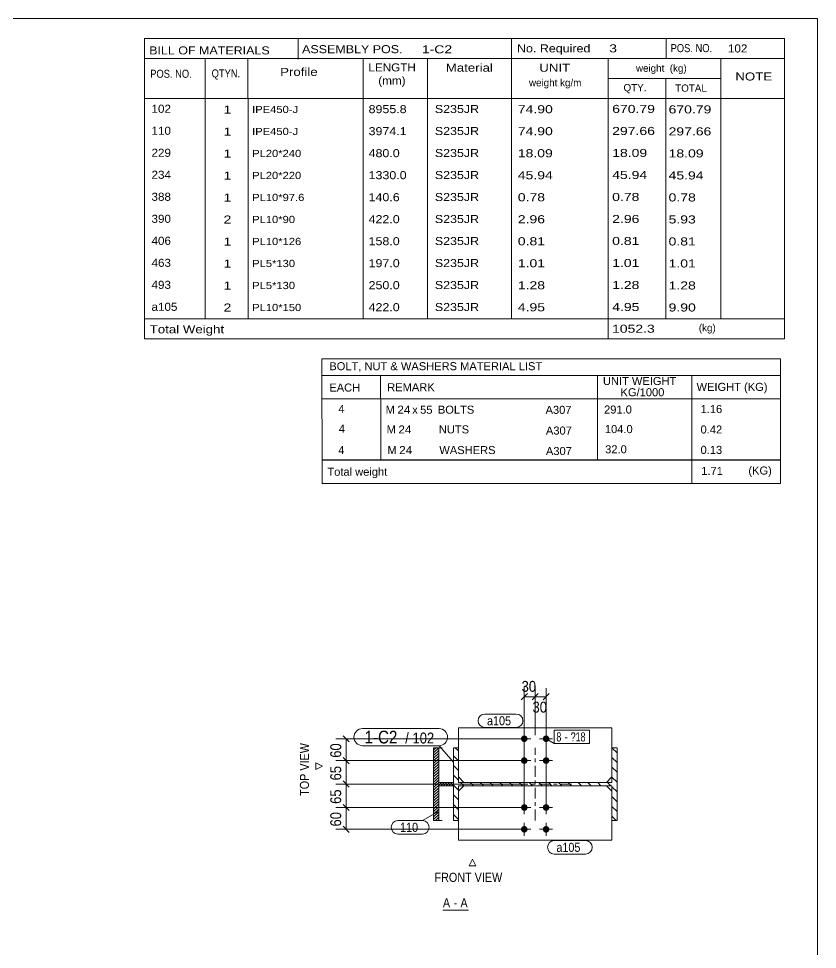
# Model space of a CAD drawing. Header units: millimetres. Extents: x 2 to 579, y 1 to 825.
# Drawn here: x 359.3 to 579, y 569.1 to 825 of the extents above; entities that cross this region are included whole.
import ezdxf

# ---------------------------------------------------------------- set-up
doc = ezdxf.new("R2010")
doc.units = ezdxf.units.MM
for name, pattern in [('XKITLINE00', [0]), ('XKITLINE01', [4, 1, -1, 1, -1]), ('XKITLINE03', [6, 3, -1, 1, -1])]:
    doc.linetypes.add(name, pattern=pattern)
for name, color, linetype, lineweight in [('Bolt', 3, 'Continuous', 0), ('BoltMark', 7, 'Continuous', 0), ('Dimensions', 7, 'Continuous', 0), ('DrawingSheet', 5, 'Continuous', 0), ('OtherObjectType', 7, 'Continuous', 0), ('Part', 2, 'Continuous', 0), ('PartMark', 7, 'Continuous', 0)]:
    doc.layers.add(name, color=color, linetype=linetype, lineweight=lineweight)
doc.styles.add('ARIAL', font='ARIAL.TTF')
doc.styles.add('ARIAL_NARROW', font='ARIALN.TTF')

# ---------------------------------------------------------------- blocks, each defined once
blk = doc.blocks.new('*A1')
at = {"layer": 'Part', "color": 7, "linetype": 'XKITLINE00', "lineweight": 0}
for p, q in [((480.3, 623.66), (479.39, 624.56)), ((523.9, 623.16), (522.5, 624.56)), ((480.3, 620.96), (478.9, 622.36)), ((523.9, 620.47), (522.5, 621.87)), ((480.3, 618.27), (478.9, 619.67)), ((480.3, 615.58), (478.9, 616.98)), ((523.9, 617.78), (522.5, 619.18)), ((480.3, 612.88), (478.9, 614.28)), ((481.76, 614.11), (480.86, 615.01)), ((484.45, 614.11), (483.55, 615.01)), ((487.15, 614.11), (486.25, 615.01)), ((489.84, 614.11), (488.94, 615.01)), ((492.54, 614.11), (491.64, 615.01)), ((495.23, 614.11), (494.33, 615.01)), ((497.92, 614.11), (497.02, 615.01)), ((500.62, 614.11), (499.72, 615.01)), ((503.31, 614.11), (502.41, 615.01)), ((506.01, 614.11), (505.11, 615.01)), ((508.7, 614.11), (507.8, 615.01)), ((511.39, 614.11), (510.49, 615.01)), ((514.09, 614.11), (513.19, 615.01)), ((516.78, 614.11), (515.88, 615.01)), ((519.48, 614.11), (518.58, 615.01)), ((522.17, 614.11), (521.27, 615.01)), ((523.9, 615.08), (522.5, 616.48)), ((523.9, 612.39), (522.5, 613.79)), ((480.3, 610.19), (478.9, 611.59)), ((523.9, 609.69), (522.5, 611.09)), ((480.3, 607.49), (478.9, 608.89)), ((523.9, 607), (522.5, 608.4)), ((480.3, 604.8), (478.9, 606.2)), ((523.64, 604.56), (522.5, 605.7))]:
    blk.add_line(p, q, dxfattribs=at)
blk = doc.blocks.new('*A2')
at = {"layer": 'Part', "color": 7, "linetype": 'XKITLINE00', "lineweight": 0}
for p, q in [((474.16, 624.56), (473.46, 623.86)), ((474.87, 624.54), (473.46, 623.13)), ((474.87, 623.8), (473.46, 622.4)), ((474.87, 623.07), (473.46, 621.67)), ((474.87, 622.34), (473.46, 620.93)), ((474.87, 621.61), (473.46, 620.2)), ((474.87, 620.87), (473.46, 619.47)), ((474.87, 620.14), (473.46, 618.74)), ((474.87, 619.41), (473.46, 618)), ((474.87, 618.68), (473.46, 617.27)), ((474.87, 617.94), (473.46, 616.54)), ((474.87, 617.21), (473.77, 616.11)), ((473.77, 616.11), (473.46, 615.8)), ((474.13, 615.75), (473.46, 615.07)), ((474.5, 615.38), (473.46, 614.34)), ((474.87, 615.01), (473.46, 613.61)), ((475.23, 614.65), (473.46, 612.87)), ((474.87, 616.48), (474.13, 615.75)), ((474.87, 615.75), (474.5, 615.38)), ((474.87, 615.01), (474.87, 615.01)), ((475.6, 615.01), (475.23, 614.65)), ((475.6, 614.28), (475.43, 614.11)), ((476.33, 615.01), (475.6, 614.28)), ((477.06, 615.01), (476.16, 614.11)), ((477.8, 615.01), (476.9, 614.11)), ((478.53, 615.01), (477.63, 614.11)), ((478.9, 614.65), (478.36, 614.11)), ((474.87, 613.55), (473.46, 612.14)), ((474.87, 612.82), (473.46, 611.41)), ((474.87, 612.08), (473.46, 610.68)), ((474.87, 611.35), (473.46, 609.94)), ((474.87, 610.62), (473.46, 609.21)), ((474.87, 609.88), (473.46, 608.48)), ((474.87, 609.15), (473.46, 607.75)), ((474.87, 608.42), (473.46, 607.01)), ((474.87, 607.69), (473.46, 606.28)), ((474.87, 606.95), (473.46, 605.55)), ((474.87, 606.22), (473.46, 604.82)), ((474.87, 605.49), (473.94, 604.56)), ((474.87, 604.76), (474.67, 604.56))]:
    blk.add_line(p, q, dxfattribs=at)
blk = doc.blocks.new('*A41')
at = {"layer": 'Bolt'}
for points in [[(497.5, 608.16), (497.5, 608.2), (497.51, 608.25), (497.51, 608.29), (497.52, 608.33), (497.54, 608.37), (497.55, 608.42), (497.57, 608.46), (497.58, 608.5), (497.6, 608.54), (497.63, 608.58), (497.65, 608.61), (497.67, 608.65), (497.7, 608.68), (497.73, 608.72), (497.76, 608.75), (497.79, 608.78), (497.83, 608.81), (497.86, 608.84), (497.9, 608.86), (497.93, 608.89), (497.97, 608.91), (498.01, 608.93), (498.05, 608.94), (498.09, 608.96), (498.14, 608.97), (498.18, 608.99), (498.22, 609), (498.27, 609), (498.31, 609.01), (498.35, 609.01), (498.4, 609.01), (498.44, 609.01), (498.49, 609.01), (498.53, 609), (498.57, 609), (498.62, 608.99), (498.66, 608.97), (498.7, 608.96), (498.74, 608.94), (498.78, 608.93), (498.82, 608.91), (498.86, 608.89), (498.9, 608.86), (498.93, 608.84), (498.97, 608.81), (499, 608.78), (499.03, 608.75), (499.06, 608.72), (499.09, 608.68), (499.12, 608.65), (499.15, 608.61), (499.17, 608.58), (499.19, 608.54), (499.21, 608.5), (499.23, 608.46), (499.24, 608.42), (499.26, 608.37), (499.27, 608.33), (499.28, 608.29), (499.29, 608.25), (499.29, 608.2), (499.3, 608.16), (499.3, 608.11), (499.3, 608.07), (499.29, 608.03), (499.29, 607.98), (499.28, 607.94), (499.27, 607.89), (499.26, 607.85), (499.24, 607.81), (499.23, 607.77), (499.21, 607.73), (499.19, 607.69), (499.17, 607.65), (499.15, 607.61), (499.12, 607.58), (499.09, 607.54), (499.06, 607.51), (499.03, 607.48), (499, 607.45), (498.97, 607.42), (498.93, 607.39), (498.9, 607.36), (498.86, 607.34), (498.82, 607.32), (498.78, 607.3), (498.74, 607.28), (498.7, 607.27), (498.66, 607.25), (498.62, 607.24), (498.57, 607.23), (498.53, 607.22), (498.49, 607.22), (498.44, 607.21), (498.4, 607.21), (498.35, 607.21), (498.31, 607.22), (498.27, 607.22), (498.22, 607.23), (498.18, 607.24), (498.14, 607.25), (498.09, 607.27), (498.05, 607.28), (498.01, 607.3), (497.97, 607.32), (497.93, 607.34), (497.9, 607.36), (497.86, 607.39), (497.83, 607.42), (497.79, 607.45), (497.76, 607.48), (497.73, 607.51), (497.7, 607.54), (497.67, 607.58), (497.65, 607.61), (497.63, 607.65), (497.6, 607.69), (497.58, 607.73), (497.57, 607.77), (497.55, 607.81), (497.54, 607.85), (497.52, 607.89), (497.51, 607.94), (497.51, 607.98), (497.5, 608.03), (497.5, 608.07), (497.5, 608.11)], [(503.5, 608.16), (503.5, 608.2), (503.51, 608.25), (503.51, 608.29), (503.52, 608.33), (503.54, 608.37), (503.55, 608.42), (503.57, 608.46), (503.58, 608.5), (503.6, 608.54), (503.63, 608.58), (503.65, 608.61), (503.67, 608.65), (503.7, 608.68), (503.73, 608.72), (503.76, 608.75), (503.79, 608.78), (503.83, 608.81), (503.86, 608.84), (503.9, 608.86), (503.93, 608.89), (503.97, 608.91), (504.01, 608.93), (504.05, 608.94), (504.09, 608.96), (504.14, 608.97), (504.18, 608.99), (504.22, 609), (504.27, 609), (504.31, 609.01), (504.35, 609.01), (504.4, 609.01), (504.44, 609.01), (504.49, 609.01), (504.53, 609), (504.57, 609), (504.62, 608.99), (504.66, 608.97), (504.7, 608.96), (504.74, 608.94), (504.78, 608.93), (504.82, 608.91), (504.86, 608.89), (504.9, 608.86), (504.93, 608.84), (504.97, 608.81), (505, 608.78), (505.03, 608.75), (505.06, 608.72), (505.09, 608.68), (505.12, 608.65), (505.15, 608.61), (505.17, 608.58), (505.19, 608.54), (505.21, 608.5), (505.23, 608.46), (505.24, 608.42), (505.26, 608.37), (505.27, 608.33), (505.28, 608.29), (505.29, 608.25), (505.29, 608.2), (505.3, 608.16), (505.3, 608.11), (505.3, 608.07), (505.29, 608.03), (505.29, 607.98), (505.28, 607.94), (505.27, 607.89), (505.26, 607.85), (505.24, 607.81), (505.23, 607.77), (505.21, 607.73), (505.19, 607.69), (505.17, 607.65), (505.15, 607.61), (505.12, 607.58), (505.09, 607.54), (505.06, 607.51), (505.03, 607.48), (505, 607.45), (504.97, 607.42), (504.93, 607.39), (504.9, 607.36), (504.86, 607.34), (504.82, 607.32), (504.78, 607.3), (504.74, 607.28), (504.7, 607.27), (504.66, 607.25), (504.62, 607.24), (504.57, 607.23), (504.53, 607.22), (504.49, 607.22), (504.44, 607.21), (504.4, 607.21), (504.35, 607.21), (504.31, 607.22), (504.27, 607.22), (504.22, 607.23), (504.18, 607.24), (504.14, 607.25), (504.09, 607.27), (504.05, 607.28), (504.01, 607.3), (503.97, 607.32), (503.93, 607.34), (503.9, 607.36), (503.86, 607.39), (503.83, 607.42), (503.79, 607.45), (503.76, 607.48), (503.73, 607.51), (503.7, 607.54), (503.67, 607.58), (503.65, 607.61), (503.63, 607.65), (503.6, 607.69), (503.58, 607.73), (503.57, 607.77), (503.55, 607.81), (503.54, 607.85), (503.52, 607.89), (503.51, 607.94), (503.51, 607.98), (503.5, 608.03), (503.5, 608.07), (503.5, 608.11)], [(497.5, 602.16), (497.5, 602.2), (497.51, 602.25), (497.51, 602.29), (497.52, 602.33), (497.54, 602.37), (497.55, 602.42), (497.57, 602.46), (497.58, 602.5), (497.6, 602.54), (497.63, 602.58), (497.65, 602.61), (497.67, 602.65), (497.7, 602.68), (497.73, 602.72), (497.76, 602.75), (497.79, 602.78), (497.83, 602.81), (497.86, 602.84), (497.9, 602.86), (497.93, 602.89), (497.97, 602.91), (498.01, 602.93), (498.05, 602.94), (498.09, 602.96), (498.14, 602.97), (498.18, 602.99), (498.22, 603), (498.27, 603), (498.31, 603.01), (498.35, 603.01), (498.4, 603.01), (498.44, 603.01), (498.49, 603.01), (498.53, 603), (498.57, 603), (498.62, 602.99), (498.66, 602.97), (498.7, 602.96), (498.74, 602.94), (498.78, 602.93), (498.82, 602.91), (498.86, 602.89), (498.9, 602.86), (498.93, 602.84), (498.97, 602.81), (499, 602.78), (499.03, 602.75), (499.06, 602.72), (499.09, 602.68), (499.12, 602.65), (499.15, 602.61), (499.17, 602.58), (499.19, 602.54), (499.21, 602.5), (499.23, 602.46), (499.24, 602.42), (499.26, 602.37), (499.27, 602.33), (499.28, 602.29), (499.29, 602.25), (499.29, 602.2), (499.3, 602.16), (499.3, 602.11), (499.3, 602.07), (499.29, 602.03), (499.29, 601.98), (499.28, 601.94), (499.27, 601.89), (499.26, 601.85), (499.24, 601.81), (499.23, 601.77), (499.21, 601.73), (499.19, 601.69), (499.17, 601.65), (499.15, 601.61), (499.12, 601.58), (499.09, 601.54), (499.06, 601.51), (499.03, 601.48), (499, 601.45), (498.97, 601.42), (498.93, 601.39), (498.9, 601.36), (498.86, 601.34), (498.82, 601.32), (498.78, 601.3), (498.74, 601.28), (498.7, 601.27), (498.66, 601.25), (498.62, 601.24), (498.57, 601.23), (498.53, 601.22), (498.49, 601.22), (498.44, 601.21), (498.4, 601.21), (498.35, 601.21), (498.31, 601.22), (498.27, 601.22), (498.22, 601.23), (498.18, 601.24), (498.14, 601.25), (498.09, 601.27), (498.05, 601.28), (498.01, 601.3), (497.97, 601.32), (497.93, 601.34), (497.9, 601.36), (497.86, 601.39), (497.83, 601.42), (497.79, 601.45), (497.76, 601.48), (497.73, 601.51), (497.7, 601.54), (497.67, 601.58), (497.65, 601.61), (497.63, 601.65), (497.6, 601.69), (497.58, 601.73), (497.57, 601.77), (497.55, 601.81), (497.54, 601.85), (497.52, 601.89), (497.51, 601.94), (497.51, 601.98), (497.5, 602.03), (497.5, 602.07), (497.5, 602.11)], [(503.5, 602.16), (503.5, 602.2), (503.51, 602.25), (503.51, 602.29), (503.52, 602.33), (503.54, 602.37), (503.55, 602.42), (503.57, 602.46), (503.58, 602.5), (503.6, 602.54), (503.63, 602.58), (503.65, 602.61), (503.67, 602.65), (503.7, 602.68), (503.73, 602.72), (503.76, 602.75), (503.79, 602.78), (503.83, 602.81), (503.86, 602.84), (503.9, 602.86), (503.93, 602.89), (503.97, 602.91), (504.01, 602.93), (504.05, 602.94), (504.09, 602.96), (504.14, 602.97), (504.18, 602.99), (504.22, 603), (504.27, 603), (504.31, 603.01), (504.35, 603.01), (504.4, 603.01), (504.44, 603.01), (504.49, 603.01), (504.53, 603), (504.57, 603), (504.62, 602.99), (504.66, 602.97), (504.7, 602.96), (504.74, 602.94), (504.78, 602.93), (504.82, 602.91), (504.86, 602.89), (504.9, 602.86), (504.93, 602.84), (504.97, 602.81), (505, 602.78), (505.03, 602.75), (505.06, 602.72), (505.09, 602.68), (505.12, 602.65), (505.15, 602.61), (505.17, 602.58), (505.19, 602.54), (505.21, 602.5), (505.23, 602.46), (505.24, 602.42), (505.26, 602.37), (505.27, 602.33), (505.28, 602.29), (505.29, 602.25), (505.29, 602.2), (505.3, 602.16), (505.3, 602.11), (505.3, 602.07), (505.29, 602.03), (505.29, 601.98), (505.28, 601.94), (505.27, 601.89), (505.26, 601.85), (505.24, 601.81), (505.23, 601.77), (505.21, 601.73), (505.19, 601.69), (505.17, 601.65), (505.15, 601.61), (505.12, 601.58), (505.09, 601.54), (505.06, 601.51), (505.03, 601.48), (505, 601.45), (504.97, 601.42), (504.93, 601.39), (504.9, 601.36), (504.86, 601.34), (504.82, 601.32), (504.78, 601.3), (504.74, 601.28), (504.7, 601.27), (504.66, 601.25), (504.62, 601.24), (504.57, 601.23), (504.53, 601.22), (504.49, 601.22), (504.44, 601.21), (504.4, 601.21), (504.35, 601.21), (504.31, 601.22), (504.27, 601.22), (504.22, 601.23), (504.18, 601.24), (504.14, 601.25), (504.09, 601.27), (504.05, 601.28), (504.01, 601.3), (503.97, 601.32), (503.93, 601.34), (503.9, 601.36), (503.86, 601.39), (503.83, 601.42), (503.79, 601.45), (503.76, 601.48), (503.73, 601.51), (503.7, 601.54), (503.67, 601.58), (503.65, 601.61), (503.63, 601.65), (503.6, 601.69), (503.58, 601.73), (503.57, 601.77), (503.55, 601.81), (503.54, 601.85), (503.52, 601.89), (503.51, 601.94), (503.51, 601.98), (503.5, 602.03), (503.5, 602.07), (503.5, 602.11)]]:
    blk.add_hatch(color=3, dxfattribs=at).paths.add_polyline_path(points, flags=17)
at = {"layer": 'Bolt', "color": 3, "linetype": 'XKITLINE00', "lineweight": 0}
for p, q in [((498.4, 606.31), (498.4, 609.91)), ((504.4, 606.31), (504.4, 609.91)), ((500.2, 608.11), (496.6, 608.11)), ((506.2, 608.11), (502.6, 608.11)), ((500.2, 602.11), (496.6, 602.11)), ((498.4, 600.31), (498.4, 603.91)), ((506.2, 602.11), (502.6, 602.11)), ((504.4, 600.31), (504.4, 603.91))]:
    blk.add_line(p, q, dxfattribs=at)
blk = doc.blocks.new('*A42')
at = {"layer": 'Bolt'}
for points in [[(499.3, 626.97), (499.29, 626.93), (499.29, 626.88), (499.28, 626.84), (499.27, 626.79), (499.26, 626.75), (499.24, 626.71), (499.23, 626.67), (499.21, 626.63), (499.19, 626.59), (499.17, 626.55), (499.15, 626.51), (499.12, 626.48), (499.09, 626.44), (499.06, 626.41), (499.03, 626.38), (499, 626.35), (498.97, 626.32), (498.93, 626.29), (498.9, 626.26), (498.86, 626.24), (498.82, 626.22), (498.78, 626.2), (498.74, 626.18), (498.7, 626.17), (498.66, 626.15), (498.62, 626.14), (498.57, 626.13), (498.53, 626.12), (498.49, 626.12), (498.44, 626.11), (498.4, 626.11), (498.35, 626.11), (498.31, 626.12), (498.27, 626.12), (498.22, 626.13), (498.18, 626.14), (498.14, 626.15), (498.09, 626.17), (498.05, 626.18), (498.01, 626.2), (497.97, 626.22), (497.93, 626.24), (497.9, 626.26), (497.86, 626.29), (497.83, 626.32), (497.79, 626.35), (497.76, 626.38), (497.73, 626.41), (497.7, 626.44), (497.67, 626.48), (497.65, 626.51), (497.63, 626.55), (497.6, 626.59), (497.58, 626.63), (497.57, 626.67), (497.55, 626.71), (497.54, 626.75), (497.52, 626.79), (497.51, 626.84), (497.51, 626.88), (497.5, 626.93), (497.5, 626.97), (497.5, 627.01), (497.5, 627.06), (497.5, 627.1), (497.51, 627.15), (497.51, 627.19), (497.52, 627.23), (497.54, 627.27), (497.55, 627.32), (497.57, 627.36), (497.58, 627.4), (497.6, 627.44), (497.63, 627.48), (497.65, 627.51), (497.67, 627.55), (497.7, 627.58), (497.73, 627.62), (497.76, 627.65), (497.79, 627.68), (497.83, 627.71), (497.86, 627.74), (497.9, 627.76), (497.93, 627.79), (497.97, 627.81), (498.01, 627.83), (498.05, 627.84), (498.09, 627.86), (498.14, 627.87), (498.18, 627.89), (498.22, 627.9), (498.27, 627.9), (498.31, 627.91), (498.35, 627.91), (498.4, 627.91), (498.44, 627.91), (498.49, 627.91), (498.53, 627.9), (498.57, 627.9), (498.62, 627.89), (498.66, 627.87), (498.7, 627.86), (498.74, 627.84), (498.78, 627.83), (498.82, 627.81), (498.86, 627.79), (498.9, 627.76), (498.93, 627.74), (498.97, 627.71), (499, 627.68), (499.03, 627.65), (499.06, 627.62), (499.09, 627.58), (499.12, 627.55), (499.15, 627.51), (499.17, 627.48), (499.19, 627.44), (499.21, 627.4), (499.23, 627.36), (499.24, 627.32), (499.26, 627.27), (499.27, 627.23), (499.28, 627.19), (499.29, 627.15), (499.29, 627.1), (499.3, 627.06), (499.3, 627.01)], [(505.3, 626.97), (505.29, 626.93), (505.29, 626.88), (505.28, 626.84), (505.27, 626.79), (505.26, 626.75), (505.24, 626.71), (505.23, 626.67), (505.21, 626.63), (505.19, 626.59), (505.17, 626.55), (505.15, 626.51), (505.12, 626.48), (505.09, 626.44), (505.06, 626.41), (505.03, 626.38), (505, 626.35), (504.97, 626.32), (504.93, 626.29), (504.9, 626.26), (504.86, 626.24), (504.82, 626.22), (504.78, 626.2), (504.74, 626.18), (504.7, 626.17), (504.66, 626.15), (504.62, 626.14), (504.57, 626.13), (504.53, 626.12), (504.49, 626.12), (504.44, 626.11), (504.4, 626.11), (504.35, 626.11), (504.31, 626.12), (504.27, 626.12), (504.22, 626.13), (504.18, 626.14), (504.14, 626.15), (504.09, 626.17), (504.05, 626.18), (504.01, 626.2), (503.97, 626.22), (503.93, 626.24), (503.9, 626.26), (503.86, 626.29), (503.83, 626.32), (503.79, 626.35), (503.76, 626.38), (503.73, 626.41), (503.7, 626.44), (503.67, 626.48), (503.65, 626.51), (503.63, 626.55), (503.6, 626.59), (503.58, 626.63), (503.57, 626.67), (503.55, 626.71), (503.54, 626.75), (503.52, 626.79), (503.51, 626.84), (503.51, 626.88), (503.5, 626.93), (503.5, 626.97), (503.5, 627.01), (503.5, 627.06), (503.5, 627.1), (503.51, 627.15), (503.51, 627.19), (503.52, 627.23), (503.54, 627.27), (503.55, 627.32), (503.57, 627.36), (503.58, 627.4), (503.6, 627.44), (503.63, 627.48), (503.65, 627.51), (503.67, 627.55), (503.7, 627.58), (503.73, 627.62), (503.76, 627.65), (503.79, 627.68), (503.83, 627.71), (503.86, 627.74), (503.9, 627.76), (503.93, 627.79), (503.97, 627.81), (504.01, 627.83), (504.05, 627.84), (504.09, 627.86), (504.14, 627.87), (504.18, 627.89), (504.22, 627.9), (504.27, 627.9), (504.31, 627.91), (504.35, 627.91), (504.4, 627.91), (504.44, 627.91), (504.49, 627.91), (504.53, 627.9), (504.57, 627.9), (504.62, 627.89), (504.66, 627.87), (504.7, 627.86), (504.74, 627.84), (504.78, 627.83), (504.82, 627.81), (504.86, 627.79), (504.9, 627.76), (504.93, 627.74), (504.97, 627.71), (505, 627.68), (505.03, 627.65), (505.06, 627.62), (505.09, 627.58), (505.12, 627.55), (505.15, 627.51), (505.17, 627.48), (505.19, 627.44), (505.21, 627.4), (505.23, 627.36), (505.24, 627.32), (505.26, 627.27), (505.27, 627.23), (505.28, 627.19), (505.29, 627.15), (505.29, 627.1), (505.3, 627.06), (505.3, 627.01)], [(499.3, 620.97), (499.29, 620.93), (499.29, 620.88), (499.28, 620.84), (499.27, 620.79), (499.26, 620.75), (499.24, 620.71), (499.23, 620.67), (499.21, 620.63), (499.19, 620.59), (499.17, 620.55), (499.15, 620.51), (499.12, 620.48), (499.09, 620.44), (499.06, 620.41), (499.03, 620.38), (499, 620.35), (498.97, 620.32), (498.93, 620.29), (498.9, 620.26), (498.86, 620.24), (498.82, 620.22), (498.78, 620.2), (498.74, 620.18), (498.7, 620.17), (498.66, 620.15), (498.62, 620.14), (498.57, 620.13), (498.53, 620.12), (498.49, 620.12), (498.44, 620.11), (498.4, 620.11), (498.35, 620.11), (498.31, 620.12), (498.27, 620.12), (498.22, 620.13), (498.18, 620.14), (498.14, 620.15), (498.09, 620.17), (498.05, 620.18), (498.01, 620.2), (497.97, 620.22), (497.93, 620.24), (497.9, 620.26), (497.86, 620.29), (497.83, 620.32), (497.79, 620.35), (497.76, 620.38), (497.73, 620.41), (497.7, 620.44), (497.67, 620.48), (497.65, 620.51), (497.63, 620.55), (497.6, 620.59), (497.58, 620.63), (497.57, 620.67), (497.55, 620.71), (497.54, 620.75), (497.52, 620.79), (497.51, 620.84), (497.51, 620.88), (497.5, 620.93), (497.5, 620.97), (497.5, 621.01), (497.5, 621.06), (497.5, 621.1), (497.51, 621.15), (497.51, 621.19), (497.52, 621.23), (497.54, 621.27), (497.55, 621.32), (497.57, 621.36), (497.58, 621.4), (497.6, 621.44), (497.63, 621.48), (497.65, 621.51), (497.67, 621.55), (497.7, 621.58), (497.73, 621.62), (497.76, 621.65), (497.79, 621.68), (497.83, 621.71), (497.86, 621.74), (497.9, 621.76), (497.93, 621.79), (497.97, 621.81), (498.01, 621.83), (498.05, 621.84), (498.09, 621.86), (498.14, 621.87), (498.18, 621.89), (498.22, 621.9), (498.27, 621.9), (498.31, 621.91), (498.35, 621.91), (498.4, 621.91), (498.44, 621.91), (498.49, 621.91), (498.53, 621.9), (498.57, 621.9), (498.62, 621.89), (498.66, 621.87), (498.7, 621.86), (498.74, 621.84), (498.78, 621.83), (498.82, 621.81), (498.86, 621.79), (498.9, 621.76), (498.93, 621.74), (498.97, 621.71), (499, 621.68), (499.03, 621.65), (499.06, 621.62), (499.09, 621.58), (499.12, 621.55), (499.15, 621.51), (499.17, 621.48), (499.19, 621.44), (499.21, 621.4), (499.23, 621.36), (499.24, 621.32), (499.26, 621.27), (499.27, 621.23), (499.28, 621.19), (499.29, 621.15), (499.29, 621.1), (499.3, 621.06), (499.3, 621.01)], [(505.3, 620.97), (505.29, 620.93), (505.29, 620.88), (505.28, 620.84), (505.27, 620.79), (505.26, 620.75), (505.24, 620.71), (505.23, 620.67), (505.21, 620.63), (505.19, 620.59), (505.17, 620.55), (505.15, 620.51), (505.12, 620.48), (505.09, 620.44), (505.06, 620.41), (505.03, 620.38), (505, 620.35), (504.97, 620.32), (504.93, 620.29), (504.9, 620.26), (504.86, 620.24), (504.82, 620.22), (504.78, 620.2), (504.74, 620.18), (504.7, 620.17), (504.66, 620.15), (504.62, 620.14), (504.57, 620.13), (504.53, 620.12), (504.49, 620.12), (504.44, 620.11), (504.4, 620.11), (504.35, 620.11), (504.31, 620.12), (504.27, 620.12), (504.22, 620.13), (504.18, 620.14), (504.14, 620.15), (504.09, 620.17), (504.05, 620.18), (504.01, 620.2), (503.97, 620.22), (503.93, 620.24), (503.9, 620.26), (503.86, 620.29), (503.83, 620.32), (503.79, 620.35), (503.76, 620.38), (503.73, 620.41), (503.7, 620.44), (503.67, 620.48), (503.65, 620.51), (503.63, 620.55), (503.6, 620.59), (503.58, 620.63), (503.57, 620.67), (503.55, 620.71), (503.54, 620.75), (503.52, 620.79), (503.51, 620.84), (503.51, 620.88), (503.5, 620.93), (503.5, 620.97), (503.5, 621.01), (503.5, 621.06), (503.5, 621.1), (503.51, 621.15), (503.51, 621.19), (503.52, 621.23), (503.54, 621.27), (503.55, 621.32), (503.57, 621.36), (503.58, 621.4), (503.6, 621.44), (503.63, 621.48), (503.65, 621.51), (503.67, 621.55), (503.7, 621.58), (503.73, 621.62), (503.76, 621.65), (503.79, 621.68), (503.83, 621.71), (503.86, 621.74), (503.9, 621.76), (503.93, 621.79), (503.97, 621.81), (504.01, 621.83), (504.05, 621.84), (504.09, 621.86), (504.14, 621.87), (504.18, 621.89), (504.22, 621.9), (504.27, 621.9), (504.31, 621.91), (504.35, 621.91), (504.4, 621.91), (504.44, 621.91), (504.49, 621.91), (504.53, 621.9), (504.57, 621.9), (504.62, 621.89), (504.66, 621.87), (504.7, 621.86), (504.74, 621.84), (504.78, 621.83), (504.82, 621.81), (504.86, 621.79), (504.9, 621.76), (504.93, 621.74), (504.97, 621.71), (505, 621.68), (505.03, 621.65), (505.06, 621.62), (505.09, 621.58), (505.12, 621.55), (505.15, 621.51), (505.17, 621.48), (505.19, 621.44), (505.21, 621.4), (505.23, 621.36), (505.24, 621.32), (505.26, 621.27), (505.27, 621.23), (505.28, 621.19), (505.29, 621.15), (505.29, 621.1), (505.3, 621.06), (505.3, 621.01)]]:
    blk.add_hatch(color=3, dxfattribs=at).paths.add_polyline_path(points, flags=17)
at = {"layer": 'Bolt', "color": 3, "linetype": 'XKITLINE00', "lineweight": 0}
for p, q in [((496.6, 627.01), (500.2, 627.01)), ((498.4, 628.81), (498.4, 625.21)), ((502.6, 627.01), (506.2, 627.01)), ((504.4, 628.81), (504.4, 625.21)), ((498.4, 622.81), (498.4, 619.21)), ((504.4, 622.81), (504.4, 619.21)), ((496.6, 621.01), (500.2, 621.01)), ((502.6, 621.01), (506.2, 621.01))]:
    blk.add_line(p, q, dxfattribs=at)
blk = doc.blocks.new('*A43')
at = {"layer": 'Part', "color": 2, "linetype": 'XKITLINE00', "lineweight": 0}
for p, q in [((478.9, 604.56), (478.9, 624.56)), ((478.9, 624.56), (480.3, 624.56)), ((480.3, 624.56), (480.3, 615.01)), ((522.5, 624.56), (523.9, 624.56)), ((522.5, 615.01), (522.5, 624.56)), ((523.9, 624.56), (523.9, 604.56)), ((480.3, 615.01), (522.5, 615.01)), ((522.5, 614.11), (480.3, 614.11)), ((480.3, 614.11), (480.3, 604.56)), ((522.5, 604.56), (522.5, 614.11)), ((480.3, 604.56), (478.9, 604.56)), ((523.9, 604.56), (522.5, 604.56))]:
    blk.add_line(p, q, dxfattribs=at)
at = {"layer": 'Part', "color": 7, "linetype": 'XKITLINE03', "lineweight": 0}
for p, q in [((501.4, 604.56), (501.4, 624.56)), ((511.4, 614.56), (491.4, 614.56))]:
    blk.add_line(p, q, dxfattribs=at)
blk = doc.blocks.new('*A44')
at = {"layer": 'Part', "color": 2, "linetype": 'XKITLINE00', "lineweight": 0}
for p, q in [((473.46, 604.56), (473.46, 624.56)), ((473.46, 624.56), (475.83, 624.56)), ((474.87, 624.56), (474.87, 615.01)), ((474.87, 615.01), (478.9, 615.01)), ((478.9, 615.01), (478.9, 614.11)), ((478.9, 614.11), (474.87, 614.11)), ((474.87, 614.11), (474.87, 604.56)), ((475.83, 604.56), (473.46, 604.56))]:
    blk.add_line(p, q, dxfattribs=at)
blk = doc.blocks.new('*A45')
at = {"layer": 'Part', "color": 2, "linetype": 'XKITLINE00', "lineweight": 0}
for p, q in [((481.8, 614.11), (480.3, 612.61)), ((522.5, 612.61), (521, 614.11)), ((480.3, 599.11), (480.3, 604.56)), ((522.5, 599.11), (522.5, 604.56)), ((480.3, 599.11), (522.5, 599.11))]:
    blk.add_line(p, q, dxfattribs=at)
at = {"layer": 'Part', "color": 7, "linetype": 'XKITLINE01', "lineweight": 0}
for p, q in [((480.3, 604.56), (480.3, 612.61)), ((521, 614.11), (481.8, 614.11)), ((522.5, 604.56), (522.5, 612.61))]:
    blk.add_line(p, q, dxfattribs=at)
blk = doc.blocks.new('*A46')
at = {"layer": 'Part', "color": 2, "linetype": 'XKITLINE00', "lineweight": 0}
for p, q in [((480.3, 630.01), (480.3, 624.56)), ((480.3, 630.01), (522.5, 630.01)), ((522.5, 630.01), (522.5, 624.56)), ((480.3, 616.51), (481.8, 615.01)), ((522.5, 616.51), (521, 615.01))]:
    blk.add_line(p, q, dxfattribs=at)
at = {"layer": 'Part', "color": 7, "linetype": 'XKITLINE01', "lineweight": 0}
for p, q in [((480.3, 624.56), (480.3, 616.51)), ((522.5, 624.56), (522.5, 616.51)), ((481.8, 615.01), (521, 615.01))]:
    blk.add_line(p, q, dxfattribs=at)
blk = doc.blocks.new('*A57')
at = {"layer": 'DrawingSheet', "color": 5, "linetype": 'XKITLINE00', "lineweight": 0}
for p, q in [((579, 825), (5, 825)), ((579, 5), (579, 825))]:
    blk.add_line(p, q, dxfattribs=at)
blk = doc.blocks.new('*A58')
at = {"layer": 'OtherObjectType', "color": 7, "linetype": 'XKITLINE00', "lineweight": 0}
for p, q in [((442.76, 731.5), (442.75, 720.5)), ((442.76, 731.5), (568.88, 731.5)), ((568.88, 731.5), (568.88, 720.5)), ((442.75, 726.85), (568.88, 726.85)), ((458.87, 726.86), (458.87, 720.5)), ((518.57, 726.86), (518.57, 720.5)), ((544.47, 726.84), (544.47, 720.5)), ((442.76, 720.47), (442.76, 714.97)), ((442.77, 720.5), (568.88, 720.5)), ((458.92, 720.5), (458.92, 714.88)), ((518.57, 720.5), (518.57, 714.88)), ((544.5, 720.5), (544.5, 715)), ((568.88, 720.5), (568.88, 715)), ((442.79, 714.88), (442.79, 709.27)), ((458.95, 714.88), (458.95, 709.26)), ((518.57, 714.88), (518.57, 709.26)), ((544.5, 714.88), (544.5, 709.38)), ((568.88, 714.88), (568.88, 709.38)), ((442.79, 709.25), (442.79, 703.68)), ((458.95, 709.26), (458.95, 703.64)), ((518.57, 709.26), (518.57, 703.64)), ((544.5, 709.26), (544.5, 703.65)), ((568.88, 709.26), (568.88, 703.65)), ((568.88, 703.65), (442.75, 703.68)), ((442.78, 703.64), (442.78, 697.24)), ((442.85, 703.64), (568.87, 703.64)), ((544.5, 703.61), (544.5, 697.19)), ((568.87, 703.61), (568.87, 697.2)), ((442.77, 697.2), (568.87, 697.2))]:
    blk.add_line(p, q, dxfattribs=at)
at = {"layer": 'OtherObjectType', "color": 7, "style": 'ARIAL_NARROW'}
for s, width, p in [('BOLT, NUT & WASHERS MATERIAL LIST', 1.211571, (444.79, 728.34)), ('EACH', 1.211571, (444.78, 722.47)), ('REMARK', 1.211571, (460.7, 722.56)), ('UNIT WEIGHT', 1.211571, (520.03, 724.27)), ('WEIGHT (KG)', 1.211571, (545.78, 722.65)), (' KG/1000', 1.211571, (524.02, 721.18)), ('4', 1.211571, (447.26, 716.6)), ('M', 1.211571, (460.26, 716.4)), ('24', 1.275, (463.5, 716.38)), ('x', 1.211571, (467.58, 716.38)), ('55', 1.211571, (469.76, 716.37)), ('BOLTS', 1.211571, (474.63, 716.39)), ('A307', 1.211571, (504.25, 716.34)), ('291.0', 1.211571, (520.34, 716.43)), ('1.16', 1.211571, (546.87, 716.56)), ('4', 1.211571, (447.4, 711.16)), ('M', 1.211571, (460.54, 710.96)), ('24', 1.275, (463.78, 710.94)), ('NUTS', 1.211571, (474.91, 710.96)), ('A307', 1.211571, (504.35, 710.64)), ('104.0', 1.211571, (520.56, 711.05)), ('0.42', 1.211571, (546.87, 710.94)), ('4', 1.211571, (447.24, 705.29)), ('M', 1.211571, (460.76, 705.29)), ('24', 1.275, (464, 705.27)), ('WASHERS', 1.211571, (475.04, 705.28)), ('A307', 1.211571, (504.35, 705.02)), ('32.0', 1.211571, (520.64, 705.49)), ('0.13', 1.211571, (546.87, 705.33)), ('Total weight', 1.211571, (444.26, 699.32)), ('1.71', 1.211571, (547.07, 699.55)), ('(KG)', 1.211571, (560.02, 699.65))]:
    blk.add_text(s, height=2.2, dxfattribs=dict(at, width=width)).set_placement(p)
blk = doc.blocks.new('*A63')
at = {"layer": 'OtherObjectType', "color": 7, "linetype": 'XKITLINE00', "lineweight": 0}
for p, q in [((393.98, 819.5), (569.98, 819.5)), ((393.98, 819.5), (393.98, 808.5)), ((436.26, 819.42), (436.26, 813.87)), ((494.85, 814), (494.85, 819.5)), ((537.43, 813.96), (537.43, 819.42)), ((569.98, 814), (569.98, 819.5)), ((393.98, 814), (569.98, 814)), ((410.64, 814), (410.64, 803)), ((422.4, 813.98), (422.4, 803.03)), ((454.12, 813.99), (454.13, 803)), ((471.78, 813.98), (471.78, 803)), ((494.85, 813.98), (494.85, 803)), ((521.43, 814), (521.43, 803)), ((552.42, 814), (552.42, 803)), ((569.98, 814), (569.98, 808.5)), ((393.98, 808.5), (393.98, 803)), ((521.45, 808.52), (552.45, 808.52)), ((537.28, 808.52), (537.28, 803)), ((569.98, 808.5), (569.98, 803)), ((393.98, 803), (569.98, 803)), ((393.98, 803), (393.98, 796.95)), ((410.63, 803), (410.63, 796.95)), ((422.44, 802.99), (422.44, 796.95)), ((454.12, 803), (454.11, 796.95)), ((471.79, 803), (471.79, 796.95)), ((494.87, 803), (494.87, 796.95)), ((521.44, 803), (521.44, 796.95)), ((537.33, 802.95), (537.33, 796.95)), ((552.43, 803), (552.43, 796.95)), ((569.98, 803), (569.98, 796.95)), ((393.98, 796.95), (393.98, 790.9)), ((410.63, 796.95), (410.63, 790.9)), ((422.44, 796.94), (422.44, 790.9)), ((454.12, 796.95), (454.11, 790.9)), ((471.79, 796.95), (471.79, 790.9)), ((494.87, 796.95), (494.87, 790.9)), ((521.44, 796.95), (521.44, 790.9)), ((537.33, 796.9), (537.33, 790.9)), ((552.43, 796.95), (552.43, 790.9)), ((569.98, 796.95), (569.98, 790.9)), ((393.98, 790.9), (393.98, 784.85)), ((410.63, 790.9), (410.63, 784.85)), ((422.44, 790.89), (422.44, 784.85)), ((454.12, 790.9), (454.11, 784.85)), ((471.79, 790.9), (471.79, 784.85)), ((494.87, 790.9), (494.87, 784.85)), ((521.44, 790.9), (521.44, 784.85)), ((537.33, 790.85), (537.33, 784.85)), ((552.43, 790.9), (552.43, 784.85)), ((569.98, 790.9), (569.98, 784.85)), ((393.98, 784.85), (393.98, 778.8)), ((410.63, 784.85), (410.63, 778.8)), ((422.44, 784.84), (422.44, 778.8)), ((454.12, 784.85), (454.11, 778.8)), ((471.79, 784.85), (471.79, 778.8)), ((494.87, 784.85), (494.87, 778.8)), ((521.44, 784.85), (521.44, 778.8)), ((537.33, 784.8), (537.33, 778.8)), ((552.43, 784.85), (552.43, 778.8)), ((569.98, 784.85), (569.98, 778.8)), ((393.98, 778.8), (393.98, 772.75)), ((410.63, 778.8), (410.63, 772.75)), ((422.44, 778.79), (422.44, 772.75)), ((454.12, 778.8), (454.11, 772.75)), ((471.79, 778.8), (471.79, 772.75)), ((494.87, 778.8), (494.87, 772.75)), ((521.44, 778.8), (521.44, 772.75)), ((537.33, 778.75), (537.33, 772.75)), ((552.43, 778.8), (552.43, 772.75)), ((569.98, 778.8), (569.98, 772.75)), ((393.98, 772.75), (393.98, 766.7)), ((410.63, 772.75), (410.63, 766.7)), ((422.44, 772.74), (422.44, 766.7)), ((454.12, 772.75), (454.11, 766.7)), ((471.79, 772.75), (471.79, 766.7)), ((494.87, 772.75), (494.87, 766.7)), ((521.44, 772.75), (521.44, 766.7)), ((537.33, 772.7), (537.33, 766.7)), ((552.43, 772.75), (552.43, 766.7)), ((569.98, 772.75), (569.98, 766.7)), ((393.98, 766.7), (393.98, 760.65)), ((410.63, 766.7), (410.63, 760.65)), ((422.44, 766.69), (422.44, 760.65)), ((454.12, 766.7), (454.11, 760.65)), ((471.79, 766.7), (471.79, 760.65)), ((494.87, 766.7), (494.87, 760.65)), ((521.44, 766.7), (521.44, 760.65)), ((537.33, 766.65), (537.33, 760.65)), ((552.43, 766.7), (552.43, 760.65)), ((569.98, 766.7), (569.98, 760.65)), ((393.98, 760.65), (393.98, 754.6)), ((410.63, 760.65), (410.63, 754.6)), ((422.44, 760.64), (422.44, 754.6)), ((454.12, 760.65), (454.11, 754.6)), ((471.79, 760.65), (471.79, 754.6)), ((494.87, 760.65), (494.87, 754.6)), ((521.44, 760.65), (521.44, 754.6)), ((537.33, 760.6), (537.33, 754.6)), ((552.43, 760.65), (552.43, 754.6)), ((569.98, 760.65), (569.98, 754.6)), ((393.98, 754.6), (393.98, 748.55)), ((410.63, 754.6), (410.63, 748.55)), ((422.44, 754.59), (422.44, 748.55)), ((454.12, 754.6), (454.11, 748.55)), ((471.79, 754.6), (471.79, 748.55)), ((494.87, 754.6), (494.87, 748.55)), ((521.44, 754.6), (521.44, 748.55)), ((537.33, 754.55), (537.33, 748.55)), ((552.43, 754.6), (552.43, 748.55)), ((569.98, 754.6), (569.98, 748.55)), ((393.98, 748.55), (393.98, 742.5)), ((410.63, 748.55), (410.63, 742.5)), ((422.44, 748.54), (422.44, 742.5)), ((454.12, 748.55), (454.11, 742.5)), ((471.79, 748.55), (471.79, 742.5)), ((494.87, 748.55), (494.87, 742.5)), ((521.44, 748.55), (521.44, 742.5)), ((537.33, 748.5), (537.33, 742.5)), ((552.43, 748.55), (552.43, 742.5)), ((569.98, 748.55), (569.98, 742.5)), ((393.98, 742.5), (569.98, 742.5)), ((393.98, 742.5), (393.98, 737)), ((521.44, 742.5), (521.44, 737)), ((569.98, 742.5), (569.98, 737)), ((393.98, 737), (569.98, 737))]:
    blk.add_line(p, q, dxfattribs=at)
at = {"layer": 'OtherObjectType', "color": 7, "style": 'ARIAL_NARROW'}
for s, height, width, p in [('BILL OF MATERIALS', 2.2, 1.36, (395.25, 815.16)), ('ASSEMBLY POS.', 2.2, 1.36, (437.3, 815.5)), ('1-C2', 2.2, 1.525501, (470.23, 815.46)), ('No. Required', 2.2, 1.36, (496.39, 815.72)), ('3', 2.2, 1.525501, (521.75, 815.72)), ('POS. NO.', 2.2, 1.02, (538.63, 815.79)), ('102', 2.2, 1.270501, (554.4, 815.69)), ('Profile', 2.2, 1.445, (431.26, 809.25)), ('LENGTH', 2.2, 1.275, (455.54, 810.49)), ('Material', 2.2, 1.445, (476.81, 810.41)), ('UNIT', 2.2, 1.445, (502.52, 810.4)), ('weight  (kg)', 1.98, 1.19, (529.11, 810.39)), ('POS. NO.', 2.2, 1.02, (395.53, 808.74)), ('QTYN.', 2.2, 1.02, (412.42, 808.84)), ('(mm)', 2.2, 1.275, (458.26, 806.86)), ('NOTE', 2.2, 1.445, (556.44, 807.99)), ('weight kg/m', 1.98, 1.19, (499.69, 806.4)), ('QTY.', 1.98, 1.19, (525.68, 805.03)), ('TOTAL', 1.98, 1.19, (539.9, 804.91)), ('102', 2.2, 1.270501, (395.89, 799.12)), ('1', 2.2, 1.525501, (415.71, 798.91)), ('IPE450-J', 1.98, 1.355501, (423.56, 799.04)), ('8955.8', 2.2, 1.355501, (455.59, 799.01)), ('S235JR', 2.2, 1.355501, (473.81, 799.05)), ('74.90', 2.2, 1.525501, (496.62, 798.99)), ('670.79', 2.2, 1.525501, (522.57, 799.07)), ('670.79', 2.2, 1.525501, (538.08, 798.94)), ('110', 2.2, 1.270501, (395.89, 793.07)), ('1', 2.2, 1.525501, (415.71, 792.86)), ('IPE450-J', 1.98, 1.355501, (423.56, 792.99)), ('3974.1', 2.2, 1.355501, (455.59, 792.96)), ('S235JR', 2.2, 1.355501, (473.81, 793)), ('74.90', 2.2, 1.525501, (496.62, 792.94)), ('297.66', 2.2, 1.525501, (522.57, 793.02)), ('297.66', 2.2, 1.525501, (538.08, 792.89)), ('229', 2.2, 1.270501, (395.89, 787.02)), ('1', 2.2, 1.525501, (415.71, 786.81)), ('PL20*240', 1.98, 1.355501, (423.56, 786.94)), ('480.0', 2.2, 1.355501, (455.59, 786.91)), ('S235JR', 2.2, 1.355501, (473.81, 786.95)), ('18.09', 2.2, 1.525501, (496.62, 786.89)), ('18.09', 2.2, 1.525501, (522.57, 786.97)), ('18.09', 2.2, 1.525501, (538.08, 786.84)), ('234', 2.2, 1.270501, (395.89, 780.97)), ('1330.0', 2.2, 1.355501, (455.59, 780.86)), ('S235JR', 2.2, 1.355501, (473.81, 780.9)), ('45.94', 2.2, 1.525501, (496.62, 780.84)), ('45.94', 2.2, 1.525501, (522.57, 780.92)), ('1', 2.2, 1.525501, (415.71, 780.76)), ('PL20*220', 1.98, 1.355501, (423.56, 780.89)), ('45.94', 2.2, 1.525501, (538.08, 780.79)), ('388', 2.2, 1.270501, (395.89, 774.92)), ('1', 2.2, 1.525501, (415.71, 774.71)), ('PL10*97.6', 1.98, 1.355501, (423.56, 774.84)), ('140.6', 2.2, 1.355501, (455.59, 774.81)), ('S235JR', 2.2, 1.355501, (473.81, 774.85)), ('0.78', 2.2, 1.525501, (496.62, 774.79)), ('0.78', 2.2, 1.525501, (522.57, 774.87)), ('0.78', 2.2, 1.525501, (538.08, 774.74)), ('390', 2.2, 1.270501, (395.89, 768.87)), ('2', 2.2, 1.525501, (415.71, 768.66)), ('PL10*90', 1.98, 1.355501, (423.56, 768.79)), ('422.0', 2.2, 1.355501, (455.59, 768.76)), ('S235JR', 2.2, 1.355501, (473.81, 768.8)), ('2.96', 2.2, 1.525501, (496.62, 768.74)), ('2.96', 2.2, 1.525501, (522.57, 768.82)), ('5.93', 2.2, 1.525501, (538.08, 768.69)), ('406', 2.2, 1.270501, (395.89, 762.82)), ('1', 2.2, 1.525501, (415.71, 762.61)), ('PL10*126', 1.98, 1.355501, (423.56, 762.74)), ('158.0', 2.2, 1.355501, (455.59, 762.71)), ('S235JR', 2.2, 1.355501, (473.81, 762.75)), ('0.81', 2.2, 1.525501, (496.62, 762.69)), ('0.81', 2.2, 1.525501, (522.57, 762.77)), ('0.81', 2.2, 1.525501, (538.08, 762.64)), ('463', 2.2, 1.270501, (395.89, 756.77)), ('1', 2.2, 1.525501, (415.71, 756.56)), ('PL5*130', 1.98, 1.355501, (423.56, 756.69)), ('197.0', 2.2, 1.355501, (455.59, 756.66)), ('S235JR', 2.2, 1.355501, (473.81, 756.7)), ('1.01', 2.2, 1.525501, (496.62, 756.64)), ('1.01', 2.2, 1.525501, (522.57, 756.72)), ('1.01', 2.2, 1.525501, (538.08, 756.59)), ('493', 2.2, 1.270501, (395.89, 750.72)), ('1', 2.2, 1.525501, (415.71, 750.51)), ('PL5*130', 1.98, 1.355501, (423.56, 750.64)), ('250.0', 2.2, 1.355501, (455.59, 750.61)), ('S235JR', 2.2, 1.355501, (473.81, 750.65)), ('1.28', 2.2, 1.525501, (496.62, 750.59)), ('1.28', 2.2, 1.525501, (522.57, 750.67)), ('1.28', 2.2, 1.525501, (538.08, 750.54)), ('a105', 2.2, 1.270501, (395.89, 744.67)), ('2', 2.2, 1.525501, (415.71, 744.46)), ('PL10*150', 1.98, 1.355501, (423.56, 744.59)), ('422.0', 2.2, 1.355501, (455.59, 744.56)), ('S235JR', 2.2, 1.355501, (473.81, 744.6)), ('4.95', 2.2, 1.525501, (496.62, 744.54)), ('4.95', 2.2, 1.525501, (522.57, 744.62)), ('9.90', 2.2, 1.525501, (538.08, 744.49)), ('Total Weight', 2.2, 1.445, (395.4, 738.49)), ('1052.3', 2.2, 1.525501, (522.52, 738.64)), ('(kg)', 1.98, 1.19, (546.4, 739.01))]:
    blk.add_text(s, height=height, dxfattribs=dict(at, width=width)).set_placement(p)
blk = doc.blocks.new('*A135')
at = {"layer": 'Dimensions', "color": 7, "linetype": 'XKITLINE00', "lineweight": 0}
for p, q in [((498.4, 609.11), (498.4, 641.41)), ((501.4, 628.01), (501.4, 641.41)), ((499.25, 639.41), (497.55, 637.71)), ((498.4, 638.56), (501.4, 638.56)), ((502.25, 639.41), (500.55, 637.71))]:
    blk.add_line(p, q, dxfattribs=at)
at = {"layer": 'Dimensions', "color": 3}
for p in [(498.4, 638.56), (501.4, 638.56)]:
    blk.add_point(p, dxfattribs=at)
at = {"layer": 'Dimensions', "color": 3, "style": 'ARIAL', "width": 0.85}
blk.add_text('30', height=3, dxfattribs=at).set_placement((497.67, 639.91))
blk = doc.blocks.new('*A136')
at = {"layer": 'Dimensions', "color": 7, "linetype": 'XKITLINE00', "lineweight": 0}
for p, q in [((501.4, 628.01), (501.4, 640.96)), ((504.4, 609.11), (504.4, 640.96)), ((502.25, 639.41), (500.55, 637.71)), ((501.4, 638.56), (504.4, 638.56)), ((505.25, 639.41), (503.55, 637.71))]:
    blk.add_line(p, q, dxfattribs=at)
at = {"layer": 'Dimensions', "color": 3}
for p in [(501.4, 638.56), (504.4, 638.56)]:
    blk.add_point(p, dxfattribs=at)
at = {"layer": 'Dimensions', "color": 3, "style": 'ARIAL', "width": 0.85}
blk.add_text('30', height=3, dxfattribs=at).set_placement((500.67, 634.21))
blk = doc.blocks.new('*A137')
at = {"layer": 'Dimensions', "color": 7, "linetype": 'XKITLINE00', "lineweight": 0}
for p, q in [((497.4, 608.11), (446.55, 608.11)), ((448.55, 608.96), (450.25, 607.26)), ((449.4, 602.11), (449.4, 608.11)), ((497.4, 602.11), (446.55, 602.11)), ((448.55, 602.96), (450.25, 601.26))]:
    blk.add_line(p, q, dxfattribs=at)
at = {"layer": 'Dimensions', "color": 3}
for p in [(449.4, 608.11), (449.4, 602.11)]:
    blk.add_point(p, dxfattribs=at)
at = {"layer": 'Dimensions', "color": 3, "style": 'ARIAL', "width": 0.85}
blk.add_text('60', height=3, rotation=90.0002, dxfattribs=at).set_placement((448.05, 602.89))
blk = doc.blocks.new('*A138')
at = {"layer": 'Dimensions', "color": 7, "linetype": 'XKITLINE00', "lineweight": 0}
for p, q in [((497.4, 614.56), (446.55, 614.56)), ((448.55, 615.41), (450.25, 613.71)), ((449.4, 608.11), (449.4, 614.56)), ((497.4, 608.11), (446.55, 608.11)), ((448.55, 608.96), (450.25, 607.26))]:
    blk.add_line(p, q, dxfattribs=at)
at = {"layer": 'Dimensions', "color": 3}
for p in [(449.4, 614.56), (449.4, 608.11)]:
    blk.add_point(p, dxfattribs=at)
at = {"layer": 'Dimensions', "color": 3, "style": 'ARIAL', "width": 0.85}
blk.add_text('65', height=3, rotation=90.0002, dxfattribs=at).set_placement((448.05, 609.11))
blk = doc.blocks.new('*A139')
at = {"layer": 'Dimensions', "color": 7, "linetype": 'XKITLINE00', "lineweight": 0}
for p, q in [((448.55, 621.86), (450.25, 620.16)), ((497.4, 621.01), (446.55, 621.01)), ((449.4, 614.56), (449.4, 621.01)), ((497.4, 614.56), (446.55, 614.56)), ((448.55, 615.41), (450.25, 613.71))]:
    blk.add_line(p, q, dxfattribs=at)
at = {"layer": 'Dimensions', "color": 3}
for p in [(449.4, 621.01), (449.4, 614.56)]:
    blk.add_point(p, dxfattribs=at)
at = {"layer": 'Dimensions', "color": 3, "style": 'ARIAL', "width": 0.85}
blk.add_text('65', height=3, rotation=90.0002, dxfattribs=at).set_placement((448.05, 615.56))
blk = doc.blocks.new('*A140')
at = {"layer": 'Dimensions', "color": 7, "linetype": 'XKITLINE00', "lineweight": 0}
for p, q in [((497.4, 627.01), (446.55, 627.01)), ((448.55, 627.86), (450.25, 626.16)), ((449.4, 621.01), (449.4, 627.01)), ((448.55, 621.86), (450.25, 620.16)), ((497.4, 621.01), (446.55, 621.01))]:
    blk.add_line(p, q, dxfattribs=at)
at = {"layer": 'Dimensions', "color": 3}
for p in [(449.4, 627.01), (449.4, 621.01)]:
    blk.add_point(p, dxfattribs=at)
at = {"layer": 'Dimensions', "color": 3, "style": 'ARIAL', "width": 0.85}
blk.add_text('60', height=3, rotation=90.0002, dxfattribs=at).set_placement((448.05, 621.79))
blk = doc.blocks.new('*A141')
at = {"layer": 'BoltMark', "color": 7, "linetype": 'XKITLINE00', "lineweight": 0}
for p, q in [((504.4, 627.01), (506.63, 625.68)), ((506.63, 629.38), (516.32, 629.38)), ((506.63, 625.68), (506.63, 629.38)), ((516.32, 625.68), (516.32, 629.38)), ((506.63, 625.68), (516.32, 625.68))]:
    blk.add_line(p, q, dxfattribs=at)
at = {"layer": 'BoltMark', "color": 3, "style": 'ARIAL_NARROW', "width": 0.85}
for s, p in [('8', (507.23, 626.28)), ('-', (509.5, 626.28)), ('?18', (511.16, 626.28))]:
    blk.add_text(s, height=2.5, dxfattribs=at).set_placement(p)
blk = doc.blocks.new('*A142')
at = {"layer": 'PartMark', "color": 7, "linetype": 'XKITLINE00', "lineweight": 0}
for p, q in [((487.55, 633.81), (496.16, 633.81)), ((487.55, 630.11), (496.16, 630.11))]:
    blk.add_line(p, q, dxfattribs=at)
for centre, start, end in [((487.55, 631.96), 90, 270), ((496.16, 631.96), 270, 90)]:
    blk.add_arc(centre, 1.85, start, end, dxfattribs=at)
at = {"layer": 'PartMark', "color": 3, "style": 'ARIAL', "width": 0.85}
blk.add_text('a105', height=2.5, dxfattribs=at).set_placement((488.15, 630.71))
blk = doc.blocks.new('*A143')
at = {"layer": 'PartMark', "color": 7, "linetype": 'XKITLINE00', "lineweight": 0}
for p, q in [((506.63, 599.01), (515.25, 599.01)), ((506.63, 595.31), (515.25, 595.31))]:
    blk.add_line(p, q, dxfattribs=at)
for centre, start, end in [((506.63, 597.16), 90, 270), ((515.25, 597.16), 270, 90)]:
    blk.add_arc(centre, 1.85, start, end, dxfattribs=at)
at = {"layer": 'PartMark', "color": 3, "style": 'ARIAL', "width": 0.85}
blk.add_text('a105', height=2.5, dxfattribs=at).set_placement((507.23, 595.91))
blk = doc.blocks.new('*A144')
at = {"layer": 'PartMark', "color": 7, "linetype": 'XKITLINE00', "lineweight": 0}
for p, q in [((474.64, 606.9), (470.4, 604.51)), ((463.64, 604.51), (470.4, 604.51)), ((463.64, 600.81), (470.4, 600.81))]:
    blk.add_line(p, q, dxfattribs=at)
for centre, start, end in [((463.64, 602.66), 90, 270), ((470.4, 602.66), 270, 90)]:
    blk.add_arc(centre, 1.85, start, end, dxfattribs=at)
at = {"layer": 'PartMark', "color": 3, "style": 'ARIAL', "width": 0.85}
blk.add_text('110', height=2.5, dxfattribs=at).set_placement((464.24, 601.41))
blk = doc.blocks.new('*A145')
at = {"layer": 'PartMark', "color": 7, "linetype": 'XKITLINE00', "lineweight": 0}
for p, q in [((453.89, 629.81), (474.95, 629.81)), ((453.89, 625.11), (474.95, 625.11)), ((478.95, 620.53), (474.95, 625.11))]:
    blk.add_line(p, q, dxfattribs=at)
for centre, start, end in [((453.89, 627.46), 90, 270), ((474.95, 627.46), 270, 90)]:
    blk.add_arc(centre, 2.35, start, end, dxfattribs=at)
at = {"layer": 'PartMark', "color": 1, "style": 'ARIAL', "width": 0.85}
blk.add_text('1-C2', height=3.5, dxfattribs=at).set_placement((454.49, 625.71))
at = {"layer": 'PartMark', "color": 3, "style": 'ARIAL', "width": 0.85}
for s, p in [('/', (465.66, 625.71)), ('102', (467.67, 625.71))]:
    blk.add_text(s, height=3, dxfattribs=at).set_placement(p)
blk = doc.blocks.new('*A146')
at = {"layer": 'OtherObjectType', "color": 7, "linetype": 'XKITLINE00', "lineweight": 0}
for p, q in [((441.07, 618.53), (441.07, 620.4)), ((441.07, 620.4), (442.95, 619.46)), ((442.95, 619.46), (441.07, 618.53)), ((442.95, 619.46), (442.95, 619.46)), ((483.23, 592.04), (484.17, 593.91)), ((484.17, 593.91), (485.11, 592.04)), ((484.17, 593.91), (484.17, 593.91)), ((485.11, 592.04), (483.23, 592.04)), ((476.02, 579.91), (483.08, 579.91))]:
    blk.add_line(p, q, dxfattribs=at)
at = {"layer": 'OtherObjectType', "color": 7, "style": 'ARIAL', "width": 0.85}
blk.add_text('TOP VIEW', height=2.5, rotation=90, dxfattribs=at).set_placement((439.2, 611.31))
for s, p in [('FRONT VIEW', (473.71, 587.66)), ('A', (476.02, 580.66)), ('-', (478.99, 580.66)), ('A', (480.85, 580.66))]:
    blk.add_text(s, height=2.5, dxfattribs=at).set_placement(p)

msp = doc.modelspace()

# ---------------------------------------------------------------- block references
at = {"lineweight": 0}
for name in ['*A57', '*A63', '*A58', '*A135', '*A136', '*A142', '*A145', '*A46', '*A140', '*A42', '*A141', '*A2', '*A44', '*A1', '*A43', '*A139', '*A138', '*A45', '*A41', '*A137', '*A144', '*A143']:
    msp.add_blockref(name, (0, 0), dxfattribs=at)
at = {"layer": 'OtherObjectType', "lineweight": 0}
msp.add_blockref('*A146', (0, 0), dxfattribs=at)

doc.saveas('drawing.dxf')
